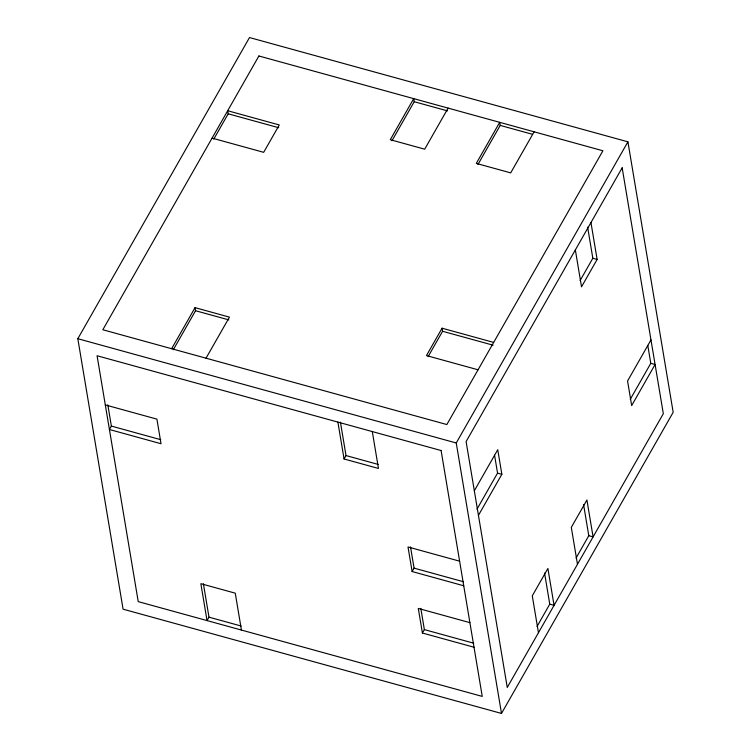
<?xml version="1.0" encoding="UTF-8"?>
<svg xmlns="http://www.w3.org/2000/svg" width="751" height="751" viewBox="0 0 751 751"><rect width="100%" height="100%" fill="white"/><g stroke="black" fill="none" stroke-linecap="round" stroke-linejoin="round"><path stroke-width="1.13" d="M77.822 338.71L249.501 37.55L627.92 141.826L673.178 412.29L501.499 713.45L123.08 609.174L77.822 338.71L456.242 442.977L501.499 713.45M213.744 139.16L228.191 113.805L227.684 110.735L279.288 124.957L263.676 152.331L212.073 138.109M107.825 404.845L111.373 426.08L109.421 429.506L161.024 443.728L156.912 419.133L105.309 404.92M171.632 348.717L195.044 307.647L229.44 317.129L206.027 358.199M173.284 349.788L195.551 310.726L195.044 307.647M391.947 140.775L414.214 101.714L413.698 98.634L390.295 139.705L424.69 149.186L448.103 108.116M203.39 583.734L208.985 617.162L207.032 620.579L200.855 583.696L235.26 593.177L241.437 630.061M477.955 164.469L500.222 125.408L499.706 122.338L476.294 163.399L510.699 172.88L534.111 131.81M372.299 431.572L378.466 468.455L344.061 458.974L346.014 455.557L340.419 422.128M493.66 342.418L442.067 328.196L426.455 355.58L478.058 369.792M428.126 356.622L442.574 331.275L442.067 328.196M456.242 442.977L627.92 141.826M463.733 585.771L412.13 571.549L414.073 568.132L410.525 546.897M580.11 280.564L592.83 258.26L587.62 227.14M590.953 222.559L597.129 259.442L581.518 286.826L575.35 249.942M474.332 490.76L497.744 449.699L501.856 474.285L478.443 515.346M476.998 509.159L497.556 473.102L494.562 455.219M474.012 647.24L422.409 633.018L424.362 629.601L420.813 608.366M650.976 339.921L627.564 380.992L631.675 405.578L655.088 364.507L650.788 363.324L647.794 345.441M630.23 399.382L650.788 363.324M537.049 626.465L549.76 604.161L544.559 573.041M576.073 558.012L588.784 535.707L583.583 504.588M414.214 101.714L447.512 110.885M500.222 125.408L532.403 134.279M228.191 113.805L278.677 127.717M592.83 258.26L597.129 259.442M442.574 331.275L493.06 345.178M195.551 310.726L228.848 319.898M497.556 473.102L501.856 474.285M346.014 455.557L378.194 464.428M588.784 535.707L593.083 536.89L586.916 500.006L571.304 527.38L577.481 564.264M111.373 426.08L160.733 439.682M459.612 561.185L408.009 546.963L412.13 571.549M549.76 604.161L554.06 605.344L547.892 568.46L532.281 595.843L538.458 632.717M414.073 568.132L463.433 581.725M469.901 622.654L418.298 608.432L422.409 633.018M424.362 629.601L473.721 643.203M208.985 617.162L241.165 626.024M337.894 422.1L344.061 458.974M258.898 55.978L102.831 329.755L446.845 424.55L602.912 150.773L258.898 55.978M622.166 167.802L466.099 441.588L507.254 687.465L663.321 413.688L622.166 167.802M441.1 450.534L97.076 355.739L138.231 601.626L482.245 696.412L441.1 450.534"/></g></svg>
